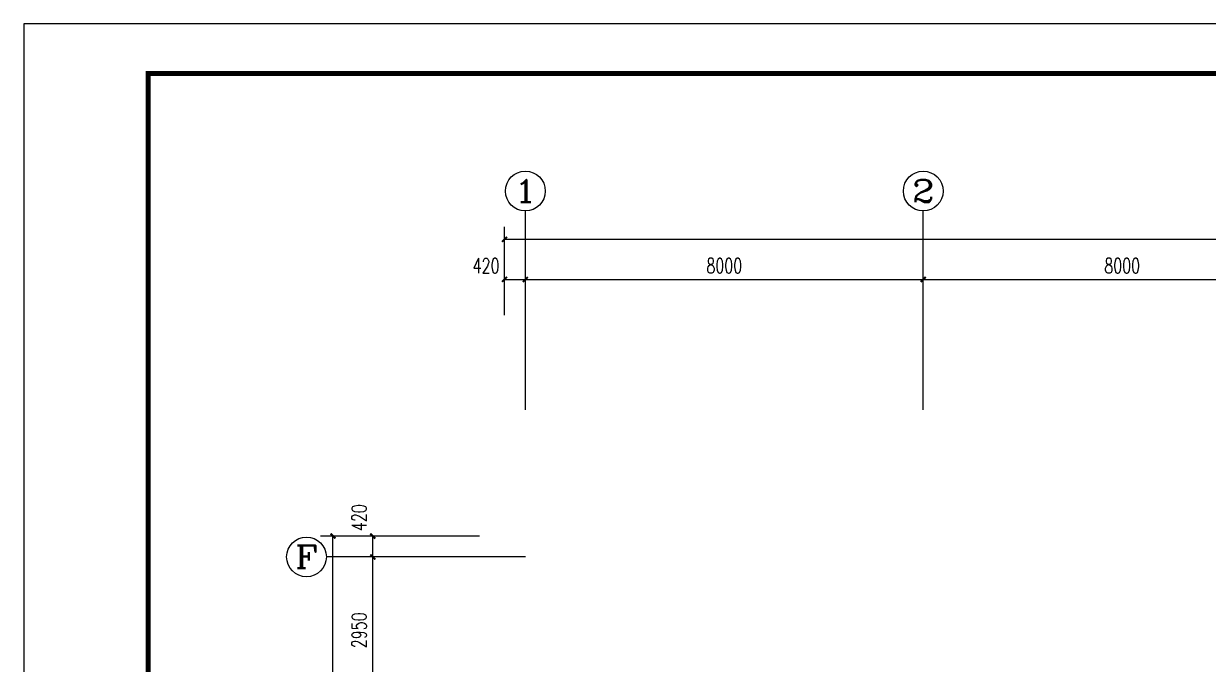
# Model space of a CAD drawing. Extents: x 1738143 to 1822243, y -608375 to -303375.
# Drawn here: x 1738143 to 1761961, y -377658 to -364775 of the extents above; entities that cross this region are included whole.
import ezdxf
from ezdxf.enums import TextEntityAlignment as Align

# ---------------------------------------------------------------- set-up
doc = ezdxf.new("R2010")
doc.units = 0
doc.header["$LTSCALE"] = 1000
doc.header["$MEASUREMENT"] = 0
for name, color, linetype in [('AXIS', 3, 'Continuous'), ('AXIS_TEXT', 7, 'Continuous'), ('PUB_DIM', 3, 'Continuous'), ('TK', 4, 'Continuous')]:
    doc.layers.add(name, color=color, linetype=linetype)
doc.styles.add('_TCH_AXIS', font='COMPLEX', dxfattribs={"bigfont": 'GBCBIG'})
doc.styles.add('_TCH_DIM_T3', font='SIMPLEX', dxfattribs={"width": 0.705882, "bigfont": 'GBCBIG'})
doc.styles.add('COMPLEX', font='COMPLEX')
doc.styles.add('HZTXT1', font='romans.shx', dxfattribs={"width": 0.7, "bigfont": 'GBHZFS.SHX'})
doc.styles.get("Standard").update_dxf_attribs({"font": 'gbenor.shx', "bigfont": 'gbcbig.shx'})
doc.dimstyles.new('_TCH_ARCH&&100', dxfattribs={"dimtxt": 297.5, "dimasz": 100, "dimexe": 250, "dimexo": 300, "dimgap": 126.25, "dimtad": 1, "dimdec": 0, "dimzin": 0, "dimdsep": 46, "dimtxsty": '_TCH_DIM_T3', "dimblk": 'ARCHTICK', "dimcen": 0.09, "dimclrt": 7, "dimazin": 2, "dimtfac": 1, "dimtdec": 0, "dimtix": 1, "dimtmove": 2, "dimatfit": 3, "dimfxl": 30, "dimtolj": 1, "dimtzin": 0, "dimarcsym": 0})

# ---------------------------------------------------------------- blocks, each defined once
blk = doc.blocks.new('_ArchTick')
at = {"color": 0, "linetype": 'ByBlock', "const_width": 0.4}
blk.add_lwpolyline([(-0.5, -0.5), (0.5, 0.5)], dxfattribs=at)
blk = doc.blocks.new('*D103')
at = {"layer": 'Defpoints', "color": 0, "transparency": 16777216}
for p in [(11621, 25057), (-45219, 24014), (11621, 24014)]:
    blk.add_point(p, dxfattribs=at)
at = {"layer": 'PUB_DIM', "color": 0, "lineweight": -2, "transparency": 16777216}
for p, q in [((-45219, 24314), (-45219, 25307)), ((11621, 24314), (11621, 25307)), ((-45219, 25057), (11621, 25057))]:
    blk.add_line(p, q, dxfattribs=at)
at = {"layer": 'PUB_DIM', "color": 0, "lineweight": -2, "transparency": 16777216, "xscale": 100, "yscale": 100, "zscale": 100, "rotation": 180}
blk.add_blockref('_ArchTick', (-45219, 25057), dxfattribs=at)
at = {"layer": 'PUB_DIM', "color": 0, "lineweight": -2, "transparency": 16777216, "xscale": 100, "yscale": 100, "zscale": 100}
blk.add_blockref('_ArchTick', (11621, 25057), dxfattribs=at)
at = {"layer": 'PUB_DIM', "color": 7, "transparency": 16777216, "insert": (-16799, 25332), "char_height": 297.5, "attachment_point": 5, "style": '_TCH_DIM_T3'}
blk.add_mtext('\\A1;56840', dxfattribs=at)
blk = doc.blocks.new('*D104')
at = {"layer": 'Defpoints', "color": 0, "transparency": 16777216}
for p in [(-44799, 24250), (-45219, 23233), (-44799, 23233)]:
    blk.add_point(p, dxfattribs=at)
at = {"layer": 'PUB_DIM', "color": 0, "lineweight": -2, "transparency": 16777216}
for p, q in [((-45219, 23533), (-45219, 24500)), ((-44799, 23533), (-44799, 24500)), ((-45219, 24250), (-44799, 24250))]:
    blk.add_line(p, q, dxfattribs=at)
at = {"layer": 'PUB_DIM', "color": 0, "lineweight": -2, "transparency": 16777216, "xscale": 100, "yscale": 100, "zscale": 100, "rotation": 180}
blk.add_blockref('_ArchTick', (-45219, 24250), dxfattribs=at)
at = {"layer": 'PUB_DIM', "color": 0, "lineweight": -2, "transparency": 16777216, "xscale": 100, "yscale": 100, "zscale": 100}
blk.add_blockref('_ArchTick', (-44799, 24250), dxfattribs=at)
at = {"layer": 'PUB_DIM', "color": 7, "transparency": 16777216, "insert": (-45589, 24525), "char_height": 297.5, "attachment_point": 5, "style": '_TCH_DIM_T3'}
blk.add_mtext('\\A1;420', dxfattribs=at)
blk = doc.blocks.new('*D105')
at = {"layer": 'Defpoints', "color": 0, "transparency": 16777216}
for p in [(-36799, 24250), (-44799, 23233), (-36799, 23233)]:
    blk.add_point(p, dxfattribs=at)
at = {"layer": 'PUB_DIM', "color": 0, "lineweight": -2, "transparency": 16777216}
for p, q in [((-44799, 23533), (-44799, 24500)), ((-36799, 23533), (-36799, 24500)), ((-44799, 24250), (-36799, 24250))]:
    blk.add_line(p, q, dxfattribs=at)
at = {"layer": 'PUB_DIM', "color": 0, "lineweight": -2, "transparency": 16777216, "xscale": 100, "yscale": 100, "zscale": 100, "rotation": 180}
blk.add_blockref('_ArchTick', (-44799, 24250), dxfattribs=at)
at = {"layer": 'PUB_DIM', "color": 0, "lineweight": -2, "transparency": 16777216, "xscale": 100, "yscale": 100, "zscale": 100}
blk.add_blockref('_ArchTick', (-36799, 24250), dxfattribs=at)
at = {"layer": 'PUB_DIM', "color": 7, "transparency": 16777216, "insert": (-40799, 24525), "char_height": 297.5, "attachment_point": 5, "style": '_TCH_DIM_T3'}
blk.add_mtext('\\A1;8000', dxfattribs=at)
blk = doc.blocks.new('*D106')
at = {"layer": 'Defpoints', "color": 0, "transparency": 16777216}
for p in [(-28799, 24250), (-36799, 23233), (-28799, 23233)]:
    blk.add_point(p, dxfattribs=at)
at = {"layer": 'PUB_DIM', "color": 0, "lineweight": -2, "transparency": 16777216}
for p, q in [((-36799, 23533), (-36799, 24500)), ((-28799, 23533), (-28799, 24500)), ((-36799, 24250), (-28799, 24250))]:
    blk.add_line(p, q, dxfattribs=at)
at = {"layer": 'PUB_DIM', "color": 0, "lineweight": -2, "transparency": 16777216, "xscale": 100, "yscale": 100, "zscale": 100, "rotation": 180}
blk.add_blockref('_ArchTick', (-36799, 24250), dxfattribs=at)
at = {"layer": 'PUB_DIM', "color": 0, "lineweight": -2, "transparency": 16777216, "xscale": 100, "yscale": 100, "zscale": 100}
blk.add_blockref('_ArchTick', (-28799, 24250), dxfattribs=at)
at = {"layer": 'PUB_DIM', "color": 7, "transparency": 16777216, "insert": (-32799, 24525), "char_height": 297.5, "attachment_point": 5, "style": '_TCH_DIM_T3'}
blk.add_mtext('\\A1;8000', dxfattribs=at)
blk = doc.blocks.new('*D123')
at = {"layer": 'Defpoints', "color": 0, "transparency": 16777216}
for p in [(-48667, 19089), (-47476, 19089), (-47476, -11951)]:
    blk.add_point(p, dxfattribs=at)
at = {"layer": 'PUB_DIM', "color": 0, "lineweight": -2, "transparency": 16777216}
for p, q in [((-47776, 19089), (-48917, 19089)), ((-48667, -11951), (-48667, 19089)), ((-47776, -11951), (-48917, -11951))]:
    blk.add_line(p, q, dxfattribs=at)
at = {"layer": 'PUB_DIM', "color": 0, "lineweight": -2, "transparency": 16777216, "xscale": 100, "yscale": 100, "zscale": 100}
for p, rotation in [((-48667, 19089), 90), ((-48667, -11951), 270)]:
    blk.add_blockref('_ArchTick', p, dxfattribs=dict(at, rotation=rotation))
at = {"layer": 'PUB_DIM', "color": 7, "transparency": 16777216, "insert": (-48942, 3569), "char_height": 297.5, "attachment_point": 5, "rotation": 90, "style": '_TCH_DIM_T3'}
blk.add_mtext('\\A1;31040', dxfattribs=at)
blk = doc.blocks.new('*D124')
at = {"layer": 'Defpoints', "color": 0, "transparency": 16777216}
for p in [(-47867, 19089), (-45419, 19089), (-45419, 18669)]:
    blk.add_point(p, dxfattribs=at)
at = {"layer": 'PUB_DIM', "color": 0, "lineweight": -2, "transparency": 16777216}
for p, q in [((-45719, 19089), (-48117, 19089)), ((-47867, 18669), (-47867, 19089)), ((-45719, 18669), (-48117, 18669))]:
    blk.add_line(p, q, dxfattribs=at)
at = {"layer": 'PUB_DIM', "color": 0, "lineweight": -2, "transparency": 16777216, "xscale": 100, "yscale": 100, "zscale": 100}
for p, rotation in [((-47867, 19089), 90), ((-47867, 18669), 270)]:
    blk.add_blockref('_ArchTick', p, dxfattribs=dict(at, rotation=rotation))
at = {"layer": 'PUB_DIM', "color": 7, "transparency": 16777216, "insert": (-48142, 19459), "char_height": 297.5, "attachment_point": 5, "rotation": 90, "style": '_TCH_DIM_T3'}
blk.add_mtext('\\A1;420', dxfattribs=at)
blk = doc.blocks.new('*D125')
at = {"layer": 'Defpoints', "color": 0, "transparency": 16777216}
for p in [(-47867, 18669), (-45419, 18669), (-45419, 15719)]:
    blk.add_point(p, dxfattribs=at)
at = {"layer": 'PUB_DIM', "color": 0, "lineweight": -2, "transparency": 16777216}
for p, q in [((-45719, 18669), (-48117, 18669)), ((-47867, 15719), (-47867, 18669)), ((-45719, 15719), (-48117, 15719))]:
    blk.add_line(p, q, dxfattribs=at)
at = {"layer": 'PUB_DIM', "color": 0, "lineweight": -2, "transparency": 16777216, "xscale": 100, "yscale": 100, "zscale": 100}
for p, rotation in [((-47867, 18669), 90), ((-47867, 15719), 270)]:
    blk.add_blockref('_ArchTick', p, dxfattribs=dict(at, rotation=rotation))
at = {"layer": 'PUB_DIM', "color": 7, "transparency": 16777216, "insert": (-48142, 17194), "char_height": 297.5, "attachment_point": 5, "rotation": 90, "style": '_TCH_DIM_T3'}
blk.add_mtext('\\A1;2950', dxfattribs=at)
blk = doc.blocks.new('*D250')
at = {"layer": 'Defpoints', "color": 0, "transparency": 16777216}
for p in [(11621, 25057), (-45219, 24014), (11621, 24014)]:
    blk.add_point(p, dxfattribs=at)
at = {"layer": 'PUB_DIM', "color": 0, "lineweight": -2, "transparency": 16777216}
for p, q in [((-45219, 24314), (-45219, 25307)), ((11621, 24314), (11621, 25307)), ((-45219, 25057), (11621, 25057))]:
    blk.add_line(p, q, dxfattribs=at)
at = {"layer": 'PUB_DIM', "color": 0, "lineweight": -2, "transparency": 16777216, "xscale": 100, "yscale": 100, "zscale": 100, "rotation": 180}
blk.add_blockref('_ArchTick', (-45219, 25057), dxfattribs=at)
at = {"layer": 'PUB_DIM', "color": 0, "lineweight": -2, "transparency": 16777216, "xscale": 100, "yscale": 100, "zscale": 100}
blk.add_blockref('_ArchTick', (11621, 25057), dxfattribs=at)
at = {"layer": 'PUB_DIM', "color": 7, "transparency": 16777216, "insert": (-16799, 25332), "char_height": 297.5, "attachment_point": 5, "style": '_TCH_DIM_T3'}
blk.add_mtext('\\A1;56840', dxfattribs=at)
blk = doc.blocks.new('*D251')
at = {"layer": 'Defpoints', "color": 0, "transparency": 16777216}
for p in [(-44799, 24250), (-45219, 23233), (-44799, 23233)]:
    blk.add_point(p, dxfattribs=at)
at = {"layer": 'PUB_DIM', "color": 0, "lineweight": -2, "transparency": 16777216}
for p, q in [((-45219, 23533), (-45219, 24500)), ((-44799, 23533), (-44799, 24500)), ((-45219, 24250), (-44799, 24250))]:
    blk.add_line(p, q, dxfattribs=at)
at = {"layer": 'PUB_DIM', "color": 0, "lineweight": -2, "transparency": 16777216, "xscale": 100, "yscale": 100, "zscale": 100, "rotation": 180}
blk.add_blockref('_ArchTick', (-45219, 24250), dxfattribs=at)
at = {"layer": 'PUB_DIM', "color": 0, "lineweight": -2, "transparency": 16777216, "xscale": 100, "yscale": 100, "zscale": 100}
blk.add_blockref('_ArchTick', (-44799, 24250), dxfattribs=at)
at = {"layer": 'PUB_DIM', "color": 7, "transparency": 16777216, "insert": (-45589, 24525), "char_height": 297.5, "attachment_point": 5, "style": '_TCH_DIM_T3'}
blk.add_mtext('\\A1;420', dxfattribs=at)
blk = doc.blocks.new('*D252')
at = {"layer": 'Defpoints', "color": 0, "transparency": 16777216}
for p in [(-36799, 24250), (-44799, 23233), (-36799, 23233)]:
    blk.add_point(p, dxfattribs=at)
at = {"layer": 'PUB_DIM', "color": 0, "lineweight": -2, "transparency": 16777216}
for p, q in [((-44799, 23533), (-44799, 24500)), ((-36799, 23533), (-36799, 24500)), ((-44799, 24250), (-36799, 24250))]:
    blk.add_line(p, q, dxfattribs=at)
at = {"layer": 'PUB_DIM', "color": 0, "lineweight": -2, "transparency": 16777216, "xscale": 100, "yscale": 100, "zscale": 100, "rotation": 180}
blk.add_blockref('_ArchTick', (-44799, 24250), dxfattribs=at)
at = {"layer": 'PUB_DIM', "color": 0, "lineweight": -2, "transparency": 16777216, "xscale": 100, "yscale": 100, "zscale": 100}
blk.add_blockref('_ArchTick', (-36799, 24250), dxfattribs=at)
at = {"layer": 'PUB_DIM', "color": 7, "transparency": 16777216, "insert": (-40799, 24525), "char_height": 297.5, "attachment_point": 5, "style": '_TCH_DIM_T3'}
blk.add_mtext('\\A1;8000', dxfattribs=at)
blk = doc.blocks.new('*D253')
at = {"layer": 'Defpoints', "color": 0, "transparency": 16777216}
for p in [(-28799, 24250), (-36799, 23233), (-28799, 23233)]:
    blk.add_point(p, dxfattribs=at)
at = {"layer": 'PUB_DIM', "color": 0, "lineweight": -2, "transparency": 16777216}
for p, q in [((-36799, 23533), (-36799, 24500)), ((-28799, 23533), (-28799, 24500)), ((-36799, 24250), (-28799, 24250))]:
    blk.add_line(p, q, dxfattribs=at)
at = {"layer": 'PUB_DIM', "color": 0, "lineweight": -2, "transparency": 16777216, "xscale": 100, "yscale": 100, "zscale": 100, "rotation": 180}
blk.add_blockref('_ArchTick', (-36799, 24250), dxfattribs=at)
at = {"layer": 'PUB_DIM', "color": 0, "lineweight": -2, "transparency": 16777216, "xscale": 100, "yscale": 100, "zscale": 100}
blk.add_blockref('_ArchTick', (-28799, 24250), dxfattribs=at)
at = {"layer": 'PUB_DIM', "color": 7, "transparency": 16777216, "insert": (-32799, 24525), "char_height": 297.5, "attachment_point": 5, "style": '_TCH_DIM_T3'}
blk.add_mtext('\\A1;8000', dxfattribs=at)
blk = doc.blocks.new('*D270')
at = {"layer": 'Defpoints', "color": 0, "transparency": 16777216}
for p in [(-48667, 19089), (-47476, 19089), (-47476, -11951)]:
    blk.add_point(p, dxfattribs=at)
at = {"layer": 'PUB_DIM', "color": 0, "lineweight": -2, "transparency": 16777216}
for p, q in [((-47776, 19089), (-48917, 19089)), ((-48667, -11951), (-48667, 19089)), ((-47776, -11951), (-48917, -11951))]:
    blk.add_line(p, q, dxfattribs=at)
at = {"layer": 'PUB_DIM', "color": 0, "lineweight": -2, "transparency": 16777216, "xscale": 100, "yscale": 100, "zscale": 100}
for p, rotation in [((-48667, 19089), 90), ((-48667, -11951), 270)]:
    blk.add_blockref('_ArchTick', p, dxfattribs=dict(at, rotation=rotation))
at = {"layer": 'PUB_DIM', "color": 7, "transparency": 16777216, "insert": (-48942, 3569), "char_height": 297.5, "attachment_point": 5, "rotation": 90, "style": '_TCH_DIM_T3'}
blk.add_mtext('\\A1;31040', dxfattribs=at)
blk = doc.blocks.new('*D271')
at = {"layer": 'Defpoints', "color": 0, "transparency": 16777216}
for p in [(-47867, 19089), (-45419, 19089), (-45419, 18669)]:
    blk.add_point(p, dxfattribs=at)
at = {"layer": 'PUB_DIM', "color": 0, "lineweight": -2, "transparency": 16777216}
for p, q in [((-45719, 19089), (-48117, 19089)), ((-47867, 18669), (-47867, 19089)), ((-45719, 18669), (-48117, 18669))]:
    blk.add_line(p, q, dxfattribs=at)
at = {"layer": 'PUB_DIM', "color": 0, "lineweight": -2, "transparency": 16777216, "xscale": 100, "yscale": 100, "zscale": 100}
for p, rotation in [((-47867, 19089), 90), ((-47867, 18669), 270)]:
    blk.add_blockref('_ArchTick', p, dxfattribs=dict(at, rotation=rotation))
at = {"layer": 'PUB_DIM', "color": 7, "transparency": 16777216, "insert": (-48142, 19459), "char_height": 297.5, "attachment_point": 5, "rotation": 90, "style": '_TCH_DIM_T3'}
blk.add_mtext('\\A1;420', dxfattribs=at)
blk = doc.blocks.new('*D272')
at = {"layer": 'Defpoints', "color": 0, "transparency": 16777216}
for p in [(-47867, 18669), (-45419, 18669), (-45419, 15719)]:
    blk.add_point(p, dxfattribs=at)
at = {"layer": 'PUB_DIM', "color": 0, "lineweight": -2, "transparency": 16777216}
for p, q in [((-45719, 18669), (-48117, 18669)), ((-47867, 15719), (-47867, 18669)), ((-45719, 15719), (-48117, 15719))]:
    blk.add_line(p, q, dxfattribs=at)
at = {"layer": 'PUB_DIM', "color": 0, "lineweight": -2, "transparency": 16777216, "xscale": 100, "yscale": 100, "zscale": 100}
for p, rotation in [((-47867, 18669), 90), ((-47867, 15719), 270)]:
    blk.add_blockref('_ArchTick', p, dxfattribs=dict(at, rotation=rotation))
at = {"layer": 'PUB_DIM', "color": 7, "transparency": 16777216, "insert": (-48142, 17194), "char_height": 297.5, "attachment_point": 5, "rotation": 90, "style": '_TCH_DIM_T3'}
blk.add_mtext('\\A1;2950', dxfattribs=at)
blk = doc.blocks.new('*D422')
at = {"layer": 'Defpoints', "color": 0, "transparency": 16777216}
for p in [(11621, 25057), (-45219, 24014), (11621, 24014)]:
    blk.add_point(p, dxfattribs=at)
at = {"layer": 'PUB_DIM', "color": 0, "lineweight": -2, "transparency": 16777216}
for p, q in [((-45219, 24314), (-45219, 25307)), ((11621, 24314), (11621, 25307)), ((-45219, 25057), (11621, 25057))]:
    blk.add_line(p, q, dxfattribs=at)
at = {"layer": 'PUB_DIM', "color": 0, "lineweight": -2, "transparency": 16777216, "xscale": 100, "yscale": 100, "zscale": 100, "rotation": 180}
blk.add_blockref('_ArchTick', (-45219, 25057), dxfattribs=at)
at = {"layer": 'PUB_DIM', "color": 0, "lineweight": -2, "transparency": 16777216, "xscale": 100, "yscale": 100, "zscale": 100}
blk.add_blockref('_ArchTick', (11621, 25057), dxfattribs=at)
at = {"layer": 'PUB_DIM', "color": 7, "transparency": 16777216, "insert": (-16799, 25332), "char_height": 297.5, "attachment_point": 5, "style": '_TCH_DIM_T3'}
blk.add_mtext('\\A1;56840', dxfattribs=at)
blk = doc.blocks.new('*D423')
at = {"layer": 'Defpoints', "color": 0, "transparency": 16777216}
for p in [(-44799, 24250), (-45219, 23233), (-44799, 23233)]:
    blk.add_point(p, dxfattribs=at)
at = {"layer": 'PUB_DIM', "color": 0, "lineweight": -2, "transparency": 16777216}
for p, q in [((-45219, 23533), (-45219, 24500)), ((-44799, 23533), (-44799, 24500)), ((-45219, 24250), (-44799, 24250))]:
    blk.add_line(p, q, dxfattribs=at)
at = {"layer": 'PUB_DIM', "color": 0, "lineweight": -2, "transparency": 16777216, "xscale": 100, "yscale": 100, "zscale": 100, "rotation": 180}
blk.add_blockref('_ArchTick', (-45219, 24250), dxfattribs=at)
at = {"layer": 'PUB_DIM', "color": 0, "lineweight": -2, "transparency": 16777216, "xscale": 100, "yscale": 100, "zscale": 100}
blk.add_blockref('_ArchTick', (-44799, 24250), dxfattribs=at)
at = {"layer": 'PUB_DIM', "color": 7, "transparency": 16777216, "insert": (-45589, 24525), "char_height": 297.5, "attachment_point": 5, "style": '_TCH_DIM_T3'}
blk.add_mtext('\\A1;420', dxfattribs=at)
blk = doc.blocks.new('*D424')
at = {"layer": 'Defpoints', "color": 0, "transparency": 16777216}
for p in [(-36799, 24250), (-44799, 23233), (-36799, 23233)]:
    blk.add_point(p, dxfattribs=at)
at = {"layer": 'PUB_DIM', "color": 0, "lineweight": -2, "transparency": 16777216}
for p, q in [((-44799, 23533), (-44799, 24500)), ((-36799, 23533), (-36799, 24500)), ((-44799, 24250), (-36799, 24250))]:
    blk.add_line(p, q, dxfattribs=at)
at = {"layer": 'PUB_DIM', "color": 0, "lineweight": -2, "transparency": 16777216, "xscale": 100, "yscale": 100, "zscale": 100, "rotation": 180}
blk.add_blockref('_ArchTick', (-44799, 24250), dxfattribs=at)
at = {"layer": 'PUB_DIM', "color": 0, "lineweight": -2, "transparency": 16777216, "xscale": 100, "yscale": 100, "zscale": 100}
blk.add_blockref('_ArchTick', (-36799, 24250), dxfattribs=at)
at = {"layer": 'PUB_DIM', "color": 7, "transparency": 16777216, "insert": (-40799, 24525), "char_height": 297.5, "attachment_point": 5, "style": '_TCH_DIM_T3'}
blk.add_mtext('\\A1;8000', dxfattribs=at)
blk = doc.blocks.new('*D425')
at = {"layer": 'Defpoints', "color": 0, "transparency": 16777216}
for p in [(-28799, 24250), (-36799, 23233), (-28799, 23233)]:
    blk.add_point(p, dxfattribs=at)
at = {"layer": 'PUB_DIM', "color": 0, "lineweight": -2, "transparency": 16777216}
for p, q in [((-36799, 23533), (-36799, 24500)), ((-28799, 23533), (-28799, 24500)), ((-36799, 24250), (-28799, 24250))]:
    blk.add_line(p, q, dxfattribs=at)
at = {"layer": 'PUB_DIM', "color": 0, "lineweight": -2, "transparency": 16777216, "xscale": 100, "yscale": 100, "zscale": 100, "rotation": 180}
blk.add_blockref('_ArchTick', (-36799, 24250), dxfattribs=at)
at = {"layer": 'PUB_DIM', "color": 0, "lineweight": -2, "transparency": 16777216, "xscale": 100, "yscale": 100, "zscale": 100}
blk.add_blockref('_ArchTick', (-28799, 24250), dxfattribs=at)
at = {"layer": 'PUB_DIM', "color": 7, "transparency": 16777216, "insert": (-32799, 24525), "char_height": 297.5, "attachment_point": 5, "style": '_TCH_DIM_T3'}
blk.add_mtext('\\A1;8000', dxfattribs=at)
blk = doc.blocks.new('*D442')
at = {"layer": 'Defpoints', "color": 0, "transparency": 16777216}
for p in [(-48667, 19089), (-47476, 19089), (-47476, -11951)]:
    blk.add_point(p, dxfattribs=at)
at = {"layer": 'PUB_DIM', "color": 0, "lineweight": -2, "transparency": 16777216}
for p, q in [((-47776, 19089), (-48917, 19089)), ((-48667, -11951), (-48667, 19089)), ((-47776, -11951), (-48917, -11951))]:
    blk.add_line(p, q, dxfattribs=at)
at = {"layer": 'PUB_DIM', "color": 0, "lineweight": -2, "transparency": 16777216, "xscale": 100, "yscale": 100, "zscale": 100}
for p, rotation in [((-48667, 19089), 90), ((-48667, -11951), 270)]:
    blk.add_blockref('_ArchTick', p, dxfattribs=dict(at, rotation=rotation))
at = {"layer": 'PUB_DIM', "color": 7, "transparency": 16777216, "insert": (-48942, 3569), "char_height": 297.5, "attachment_point": 5, "rotation": 90, "style": '_TCH_DIM_T3'}
blk.add_mtext('\\A1;31040', dxfattribs=at)
blk = doc.blocks.new('*D443')
at = {"layer": 'Defpoints', "color": 0, "transparency": 16777216}
for p in [(-47867, 19089), (-45419, 19089), (-45419, 18669)]:
    blk.add_point(p, dxfattribs=at)
at = {"layer": 'PUB_DIM', "color": 0, "lineweight": -2, "transparency": 16777216}
for p, q in [((-45719, 19089), (-48117, 19089)), ((-47867, 18669), (-47867, 19089)), ((-45719, 18669), (-48117, 18669))]:
    blk.add_line(p, q, dxfattribs=at)
at = {"layer": 'PUB_DIM', "color": 0, "lineweight": -2, "transparency": 16777216, "xscale": 100, "yscale": 100, "zscale": 100}
for p, rotation in [((-47867, 19089), 90), ((-47867, 18669), 270)]:
    blk.add_blockref('_ArchTick', p, dxfattribs=dict(at, rotation=rotation))
at = {"layer": 'PUB_DIM', "color": 7, "transparency": 16777216, "insert": (-48142, 19459), "char_height": 297.5, "attachment_point": 5, "rotation": 90, "style": '_TCH_DIM_T3'}
blk.add_mtext('\\A1;420', dxfattribs=at)
blk = doc.blocks.new('*D444')
at = {"layer": 'Defpoints', "color": 0, "transparency": 16777216}
for p in [(-47867, 18669), (-45419, 18669), (-45419, 15719)]:
    blk.add_point(p, dxfattribs=at)
at = {"layer": 'PUB_DIM', "color": 0, "lineweight": -2, "transparency": 16777216}
for p, q in [((-45719, 18669), (-48117, 18669)), ((-47867, 15719), (-47867, 18669)), ((-45719, 15719), (-48117, 15719))]:
    blk.add_line(p, q, dxfattribs=at)
at = {"layer": 'PUB_DIM', "color": 0, "lineweight": -2, "transparency": 16777216, "xscale": 100, "yscale": 100, "zscale": 100}
for p, rotation in [((-47867, 18669), 90), ((-47867, 15719), 270)]:
    blk.add_blockref('_ArchTick', p, dxfattribs=dict(at, rotation=rotation))
at = {"layer": 'PUB_DIM', "color": 7, "transparency": 16777216, "insert": (-48142, 17194), "char_height": 297.5, "attachment_point": 5, "rotation": 90, "style": '_TCH_DIM_T3'}
blk.add_mtext('\\A1;2950', dxfattribs=at)
blk = doc.blocks.new('_AXISO')
blk.add_circle((0, 0), 0.5)
at = {"layer": 'AXIS_TEXT', "style": 'COMPLEX', "width": 1.041667}
blk.add_attdef('A', text='', height=0.56, dxfattribs=at).set_placement((-0.25, -0.28), (0.25, -0.28), align=Align.FIT)
blk = doc.blocks.new('*D459')
at = {"layer": 'Defpoints', "color": 0, "transparency": 16777216}
for p in [(11621, 25057), (-45219, 24014), (11621, 24014)]:
    blk.add_point(p, dxfattribs=at)
at = {"layer": 'PUB_DIM', "color": 0, "lineweight": -2, "transparency": 16777216}
for p, q in [((-45219, 24314), (-45219, 25307)), ((11621, 24314), (11621, 25307)), ((-45219, 25057), (11621, 25057))]:
    blk.add_line(p, q, dxfattribs=at)
at = {"layer": 'PUB_DIM', "color": 0, "lineweight": -2, "transparency": 16777216, "xscale": 100, "yscale": 100, "zscale": 100, "rotation": 180}
blk.add_blockref('_ArchTick', (-45219, 25057), dxfattribs=at)
at = {"layer": 'PUB_DIM', "color": 0, "lineweight": -2, "transparency": 16777216, "xscale": 100, "yscale": 100, "zscale": 100}
blk.add_blockref('_ArchTick', (11621, 25057), dxfattribs=at)
at = {"layer": 'PUB_DIM', "color": 7, "transparency": 16777216, "insert": (-16799, 25332), "char_height": 297.5, "attachment_point": 5, "style": '_TCH_DIM_T3'}
blk.add_mtext('\\A1;56840', dxfattribs=at)
blk = doc.blocks.new('*D460')
at = {"layer": 'Defpoints', "color": 0, "transparency": 16777216}
for p in [(-44799, 24250), (-45219, 23233), (-44799, 23233)]:
    blk.add_point(p, dxfattribs=at)
at = {"layer": 'PUB_DIM', "color": 0, "lineweight": -2, "transparency": 16777216}
for p, q in [((-45219, 23533), (-45219, 24500)), ((-44799, 23533), (-44799, 24500)), ((-45219, 24250), (-44799, 24250))]:
    blk.add_line(p, q, dxfattribs=at)
at = {"layer": 'PUB_DIM', "color": 0, "lineweight": -2, "transparency": 16777216, "xscale": 100, "yscale": 100, "zscale": 100, "rotation": 180}
blk.add_blockref('_ArchTick', (-45219, 24250), dxfattribs=at)
at = {"layer": 'PUB_DIM', "color": 0, "lineweight": -2, "transparency": 16777216, "xscale": 100, "yscale": 100, "zscale": 100}
blk.add_blockref('_ArchTick', (-44799, 24250), dxfattribs=at)
at = {"layer": 'PUB_DIM', "color": 7, "transparency": 16777216, "insert": (-45589, 24525), "char_height": 297.5, "attachment_point": 5, "style": '_TCH_DIM_T3'}
blk.add_mtext('\\A1;420', dxfattribs=at)
blk = doc.blocks.new('*D461')
at = {"layer": 'Defpoints', "color": 0, "transparency": 16777216}
for p in [(-36799, 24250), (-44799, 23233), (-36799, 23233)]:
    blk.add_point(p, dxfattribs=at)
at = {"layer": 'PUB_DIM', "color": 0, "lineweight": -2, "transparency": 16777216}
for p, q in [((-44799, 23533), (-44799, 24500)), ((-36799, 23533), (-36799, 24500)), ((-44799, 24250), (-36799, 24250))]:
    blk.add_line(p, q, dxfattribs=at)
at = {"layer": 'PUB_DIM', "color": 0, "lineweight": -2, "transparency": 16777216, "xscale": 100, "yscale": 100, "zscale": 100, "rotation": 180}
blk.add_blockref('_ArchTick', (-44799, 24250), dxfattribs=at)
at = {"layer": 'PUB_DIM', "color": 0, "lineweight": -2, "transparency": 16777216, "xscale": 100, "yscale": 100, "zscale": 100}
blk.add_blockref('_ArchTick', (-36799, 24250), dxfattribs=at)
at = {"layer": 'PUB_DIM', "color": 7, "transparency": 16777216, "insert": (-40799, 24525), "char_height": 297.5, "attachment_point": 5, "style": '_TCH_DIM_T3'}
blk.add_mtext('\\A1;8000', dxfattribs=at)
blk = doc.blocks.new('*D462')
at = {"layer": 'Defpoints', "color": 0, "transparency": 16777216}
for p in [(-28799, 24250), (-36799, 23233), (-28799, 23233)]:
    blk.add_point(p, dxfattribs=at)
at = {"layer": 'PUB_DIM', "color": 0, "lineweight": -2, "transparency": 16777216}
for p, q in [((-36799, 23533), (-36799, 24500)), ((-28799, 23533), (-28799, 24500)), ((-36799, 24250), (-28799, 24250))]:
    blk.add_line(p, q, dxfattribs=at)
at = {"layer": 'PUB_DIM', "color": 0, "lineweight": -2, "transparency": 16777216, "xscale": 100, "yscale": 100, "zscale": 100, "rotation": 180}
blk.add_blockref('_ArchTick', (-36799, 24250), dxfattribs=at)
at = {"layer": 'PUB_DIM', "color": 0, "lineweight": -2, "transparency": 16777216, "xscale": 100, "yscale": 100, "zscale": 100}
blk.add_blockref('_ArchTick', (-28799, 24250), dxfattribs=at)
at = {"layer": 'PUB_DIM', "color": 7, "transparency": 16777216, "insert": (-32799, 24525), "char_height": 297.5, "attachment_point": 5, "style": '_TCH_DIM_T3'}
blk.add_mtext('\\A1;8000', dxfattribs=at)
blk = doc.blocks.new('*D479')
at = {"layer": 'Defpoints', "color": 0, "transparency": 16777216}
for p in [(-48667, 19089), (-47476, 19089), (-47476, -11951)]:
    blk.add_point(p, dxfattribs=at)
at = {"layer": 'PUB_DIM', "color": 0, "lineweight": -2, "transparency": 16777216}
for p, q in [((-47776, 19089), (-48917, 19089)), ((-48667, -11951), (-48667, 19089)), ((-47776, -11951), (-48917, -11951))]:
    blk.add_line(p, q, dxfattribs=at)
at = {"layer": 'PUB_DIM', "color": 0, "lineweight": -2, "transparency": 16777216, "xscale": 100, "yscale": 100, "zscale": 100}
for p, rotation in [((-48667, 19089), 90), ((-48667, -11951), 270)]:
    blk.add_blockref('_ArchTick', p, dxfattribs=dict(at, rotation=rotation))
at = {"layer": 'PUB_DIM', "color": 7, "transparency": 16777216, "insert": (-48942, 3569), "char_height": 297.5, "attachment_point": 5, "rotation": 90, "style": '_TCH_DIM_T3'}
blk.add_mtext('\\A1;31040', dxfattribs=at)
blk = doc.blocks.new('*D480')
at = {"layer": 'Defpoints', "color": 0, "transparency": 16777216}
for p in [(-47867, 19089), (-45419, 19089), (-45419, 18669)]:
    blk.add_point(p, dxfattribs=at)
at = {"layer": 'PUB_DIM', "color": 0, "lineweight": -2, "transparency": 16777216}
for p, q in [((-45719, 19089), (-48117, 19089)), ((-47867, 18669), (-47867, 19089)), ((-45719, 18669), (-48117, 18669))]:
    blk.add_line(p, q, dxfattribs=at)
at = {"layer": 'PUB_DIM', "color": 0, "lineweight": -2, "transparency": 16777216, "xscale": 100, "yscale": 100, "zscale": 100}
for p, rotation in [((-47867, 19089), 90), ((-47867, 18669), 270)]:
    blk.add_blockref('_ArchTick', p, dxfattribs=dict(at, rotation=rotation))
at = {"layer": 'PUB_DIM', "color": 7, "transparency": 16777216, "insert": (-48142, 19459), "char_height": 297.5, "attachment_point": 5, "rotation": 90, "style": '_TCH_DIM_T3'}
blk.add_mtext('\\A1;420', dxfattribs=at)
blk = doc.blocks.new('*D481')
at = {"layer": 'Defpoints', "color": 0, "transparency": 16777216}
for p in [(-47867, 18669), (-45419, 18669), (-45419, 15719)]:
    blk.add_point(p, dxfattribs=at)
at = {"layer": 'PUB_DIM', "color": 0, "lineweight": -2, "transparency": 16777216}
for p, q in [((-45719, 18669), (-48117, 18669)), ((-47867, 15719), (-47867, 18669)), ((-45719, 15719), (-48117, 15719))]:
    blk.add_line(p, q, dxfattribs=at)
at = {"layer": 'PUB_DIM', "color": 0, "lineweight": -2, "transparency": 16777216, "xscale": 100, "yscale": 100, "zscale": 100}
for p, rotation in [((-47867, 18669), 90), ((-47867, 15719), 270)]:
    blk.add_blockref('_ArchTick', p, dxfattribs=dict(at, rotation=rotation))
at = {"layer": 'PUB_DIM', "color": 7, "transparency": 16777216, "insert": (-48142, 17194), "char_height": 297.5, "attachment_point": 5, "rotation": 90, "style": '_TCH_DIM_T3'}
blk.add_mtext('\\A1;2950', dxfattribs=at)
blk = doc.blocks.new('*U633')
at = {"color": 3}
blk.add_lwpolyline([(-84100, 0), (0, 0), (0, 59400), (-84100, 59400)], close=True, dxfattribs=at)
at = {"color": 3, "const_width": 100}
blk.add_lwpolyline([(-81600, 1000), (-1000, 1000), (-1000, 58400), (-81600, 58400)], close=True, dxfattribs=at)
at = {"layer": 'TK', "color": 4, "style": 'HZTXT1'}
for tag, height, width, p in [('项目负责1', 400, 0.6, (-4500, 19196)), ('项目负责2', 400, 0.6, (-4500, 18296)), ('专责', 400, 0.6, (-4500, 17396)), ('审定', 400, 0.6, (-4500, 16496)), ('审核', 400, 0.6, (-4500, 15596)), ('校对', 400, 0.6, (-4500, 14696)), ('设计', 400, 0.6, (-4500, 13796)), ('绘图', 400, 0.6, (-4500, 12896)), ('建设单位', 450, 0.6, (-4500, 11050)), ('工号', 400, 0.5, (-5501, 3507)), ('版次', 400, 0.7, (-2138, 3498)), ('阶段', 400, 0.7, (-2138, 2498)), ('比例', 400, 0.7, (-5491, 1513)), ('日期', 400, 0.7, (-2138, 1498))]:
    blk.add_attdef(tag, text='', height=height, dxfattribs=dict(at, width=width)).set_placement(p, align=Align.MIDDLE)
at = {"layer": 'TK', "color": 1, "lineweight": -3, "style": 'HZTXT1', "width": 0.6}
blk.add_attdef('工程名称', text='', height=450, dxfattribs=at).set_placement((-4500, 9050), align=Align.MIDDLE)
at = {"layer": 'TK', "color": 4, "lineweight": -3, "style": 'HZTXT1', "width": 0.6}
blk.add_attdef('子项名称', text='', height=450, dxfattribs=at).set_placement((-4500, 7050), align=Align.MIDDLE)
at = {"layer": 'TK', "color": 1, "lineweight": -3, "width": 0.6, "flags": 104}
blk.add_attdef('图名', text='', height=400, dxfattribs=at).set_placement((-4558, 4958), align=Align.MIDDLE_CENTER)
at = {"layer": 'TK', "color": 1, "style": 'HZTXT1', "width": 0.7}
blk.add_attdef('图号', text='', height=400, dxfattribs=at).set_placement((-5491, 2513), align=Align.MIDDLE)
blk = doc.blocks.new('A$C7281566F')
at = {"layer": 'AXIS'}
for p, q in [((-44799.5, 21626.7), (-44799.5, 25626.7)), ((-36799.5, 21626.7), (-36799.5, 25626.7)), ((-44799.5, 18669.4), (-48799.5, 18669.4))]:
    blk.add_line(p, q, dxfattribs=at)
ref = blk.add_blockref('_AXISO', (-44799.5, 26026.7), dxfattribs=dict(at, xscale=800, yscale=800, zscale=800))
ref.add_attrib('A', '1', dxfattribs={"layer": 'AXIS_TEXT', "height": 452.5, "style": '_TCH_AXIS', "width": 2.333333}).set_placement((-45025.7, 25800.4), (-44573.2, 25800.4), align=Align.FIT)
ref = blk.add_blockref('_AXISO', (-36799.5, 26026.7), dxfattribs=dict(at, xscale=800, yscale=800, zscale=800))
ref.add_attrib('A', '2', dxfattribs={"layer": 'AXIS_TEXT', "height": 452.5, "style": '_TCH_AXIS', "width": 1.5}).set_placement((-37025.7, 25800.4), (-36573.2, 25800.4), align=Align.FIT)
ref = blk.add_blockref('_AXISO', (-49199.5, 18669.4), dxfattribs=dict(at, xscale=800, yscale=800, zscale=800))
ref.add_attrib('A', 'F', dxfattribs={"layer": 'AXIS_TEXT', "height": 452.5, "style": '_TCH_AXIS', "width": 1.3125}).set_placement((-49425.7, 18443.1), (-48973.2, 18443.1), align=Align.FIT)
at = {"layer": 'PUB_DIM'}
for p1, p2, distance, picture, middle in [((-45219.5, 24014.1), (11620.5, 24014.1), 1042.6, '*D103', (-16799.5, 25331.7)), ((-45219.5, 24014.1), (11620.5, 24014.1), 1042.6, '*D250', (-16799.5, 25331.7)), ((-45219.5, 24014.1), (11620.5, 24014.1), 1042.6, '*D422', (-16799.5, 25331.7)), ((-45219.5, 24014.1), (11620.5, 24014.1), 1042.6, '*D459', (-16799.5, 25331.7)), ((-44799.5, 23232.8), (-36799.5, 23232.8), 1017, '*D105', (-40799.5, 24524.8)), ((-44799.5, 23232.8), (-36799.5, 23232.8), 1017, '*D252', (-40799.5, 24524.8)), ((-44799.5, 23232.8), (-36799.5, 23232.8), 1017, '*D424', (-40799.5, 24524.8)), ((-44799.5, 23232.8), (-36799.5, 23232.8), 1017, '*D461', (-40799.5, 24524.8)), ((-36799.5, 23232.8), (-28799.5, 23232.8), 1017, '*D106', (-32799.5, 24524.8)), ((-36799.5, 23232.8), (-28799.5, 23232.8), 1017, '*D253', (-32799.5, 24524.8)), ((-36799.5, 23232.8), (-28799.5, 23232.8), 1017, '*D425', (-32799.5, 24524.8)), ((-36799.5, 23232.8), (-28799.5, 23232.8), 1017, '*D462', (-32799.5, 24524.8)), ((-47475.8, -11950.6), (-47475.8, 19089.4), 1190.9, '*D123', (-48941.7, 3569.4)), ((-47475.8, -11950.6), (-47475.8, 19089.4), 1190.9, '*D270', (-48941.7, 3569.4)), ((-47475.8, -11950.6), (-47475.8, 19089.4), 1190.9, '*D442', (-48941.7, 3569.4)), ((-47475.8, -11950.6), (-47475.8, 19089.4), 1190.9, '*D479', (-48941.7, 3569.4)), ((-45419.5, 15719.4), (-45419.5, 18669.4), 2447.4, '*D125', (-48141.9, 17194.4)), ((-45419.5, 15719.4), (-45419.5, 18669.4), 2447.4, '*D272', (-48141.9, 17194.4)), ((-45419.5, 15719.4), (-45419.5, 18669.4), 2447.4, '*D444', (-48141.9, 17194.4)), ((-45419.5, 15719.4), (-45419.5, 18669.4), 2447.4, '*D481', (-48141.9, 17194.4))]:
    dim = blk.add_aligned_dim(p1=p1, p2=p2, distance=distance, dimstyle='_TCH_ARCH&&100', dxfattribs=at)
    dim.commit()
    dim.dimension.update_dxf_attribs({"geometry": picture, "text_midpoint": middle})
for base, p1, p2, angle, picture, middle in [((-44799.5, 24249.8), (-45219.5, 23232.8), (-44799.5, 23232.8), 0, '*D104', (-45589.5, 24524.8)), ((-44799.5, 24249.8), (-45219.5, 23232.8), (-44799.5, 23232.8), 0, '*D251', (-45589.5, 24524.8)), ((-44799.5, 24249.8), (-45219.5, 23232.8), (-44799.5, 23232.8), 0, '*D423', (-45589.5, 24524.8)), ((-44799.5, 24249.8), (-45219.5, 23232.8), (-44799.5, 23232.8), 0, '*D460', (-45589.5, 24524.8)), ((-47866.9, 19089.4), (-45419.5, 18669.4), (-45419.5, 19089.4), 90, '*D124', (-48141.9, 19459.4)), ((-47866.9, 19089.4), (-45419.5, 18669.4), (-45419.5, 19089.4), 90, '*D271', (-48141.9, 19459.4)), ((-47866.9, 19089.4), (-45419.5, 18669.4), (-45419.5, 19089.4), 90, '*D443', (-48141.9, 19459.4)), ((-47866.9, 19089.4), (-45419.5, 18669.4), (-45419.5, 19089.4), 90, '*D480', (-48141.9, 19459.4))]:
    dim = blk.add_linear_dim(base=base, p1=p1, p2=p2, angle=angle, dimstyle='_TCH_ARCH&&100', dxfattribs=at)
    dim.commit()
    dim.dimension.update_dxf_attribs({"geometry": picture, "text_midpoint": middle, "dimtype": 129})

msp = doc.modelspace()

# ---------------------------------------------------------------- block references
for name, p in [('*U633', (1822242.9, -424174.9)), ('A$C7281566F', (1793028.5, -394167.1))]:
    msp.add_blockref(name, p)

doc.saveas('drawing.dxf')
